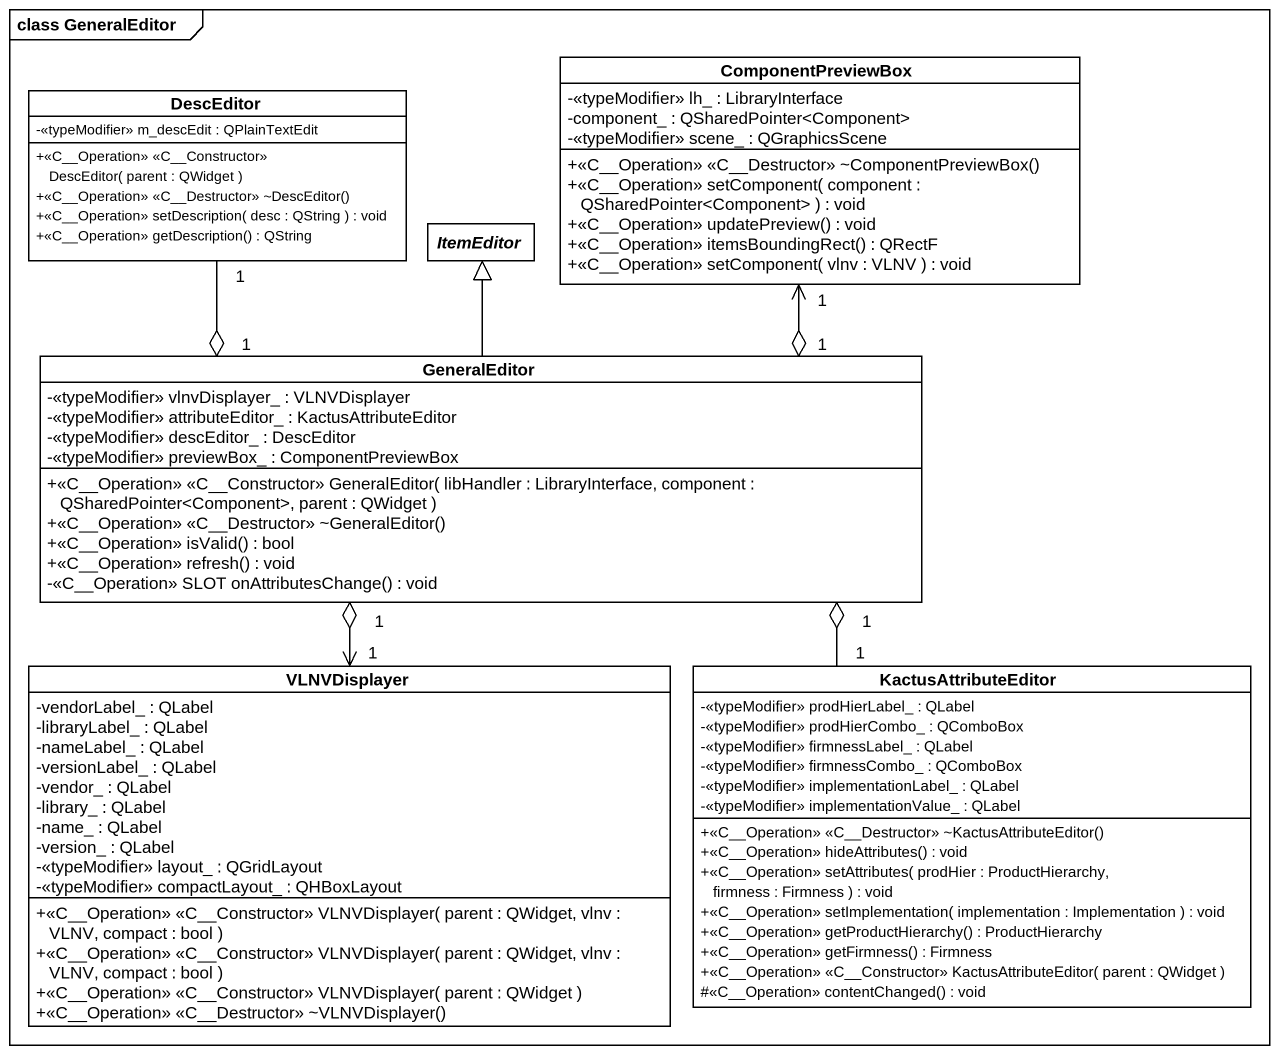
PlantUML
@startuml
mainframe class GeneralEditor
hide circle
hide empty members
skinparam classAttributeIconSize 0
class ComponentPreviewBox {
  -<<typeModifier>> lh_ : LibraryInterface
  -component_ : QSharedPointer<Component>
  -<<typeModifier>> scene_ : QGraphicsScene
  +<<C~__Operation>> <<C~__Destructor>> ~ComponentPreviewBox()
  +<<C__Operation>> setComponent( component : QSharedPointer<Component> ) : void
  +<<C__Operation>> updatePreview() : void
  +<<C__Operation>> itemsBoundingRect() : QRectF
  +<<C__Operation>> setComponent( vlnv : VLNV ) : void
}
class DescEditor {
  -<<typeModifier>> m_descEdit : QPlainTextEdit
  +<<C~__Operation>> <<C~__Constructor>> DescEditor( parent : QWidget )
  +<<C~__Operation>> <<C~__Destructor>> ~DescEditor()
  +<<C__Operation>> setDescription( desc : QString ) : void
  +<<C__Operation>> getDescription() : QString
}
abstract class ItemEditor
class GeneralEditor {
  -<<typeModifier>> vlnvDisplayer_ : VLNVDisplayer
  -<<typeModifier>> attributeEditor_ : KactusAttributeEditor
  -<<typeModifier>> descEditor_ : DescEditor
  -<<typeModifier>> previewBox_ : ComponentPreviewBox
  +<<C~__Operation>> <<C~__Constructor>> GeneralEditor( libHandler : LibraryInterface, component : QSharedPointer<Component>, parent : QWidget )
  +<<C~__Operation>> <<C~__Destructor>> ~GeneralEditor()
  +<<C__Operation>> isValid() : bool
  +<<C__Operation>> refresh() : void
  -<<C__Operation>> SLOT onAttributesChange() : void
}
class VLNVDisplayer {
  -vendorLabel_ : QLabel
  -libraryLabel_ : QLabel
  -nameLabel_ : QLabel
  -versionLabel_ : QLabel
  -vendor_ : QLabel
  -library_ : QLabel
  -name_ : QLabel
  -version_ : QLabel
  -<<typeModifier>> layout_ : QGridLayout
  -<<typeModifier>> compactLayout_ : QHBoxLayout
  +<<C~__Operation>> <<C~__Constructor>> VLNVDisplayer( parent : QWidget, vlnv : VLNV, compact : bool )
  +<<C~__Operation>> <<C~__Constructor>> VLNVDisplayer( parent : QWidget, vlnv : VLNV, compact : bool )
  +<<C~__Operation>> <<C~__Constructor>> VLNVDisplayer( parent : QWidget )
  +<<C~__Operation>> <<C~__Destructor>> ~VLNVDisplayer()
}
class KactusAttributeEditor {
  -<<typeModifier>> prodHierLabel_ : QLabel
  -<<typeModifier>> prodHierCombo_ : QComboBox
  -<<typeModifier>> firmnessLabel_ : QLabel
  -<<typeModifier>> firmnessCombo_ : QComboBox
  -<<typeModifier>> implementationLabel_ : QLabel
  -<<typeModifier>> implementationValue_ : QLabel
  +<<C~__Operation>> <<C~__Destructor>> ~KactusAttributeEditor()
  +<<C__Operation>> hideAttributes() : void
  +<<C__Operation>> setAttributes( prodHier : ProductHierarchy, firmness : Firmness ) : void
  +<<C__Operation>> setImplementation( implementation : Implementation ) : void
  +<<C__Operation>> getProductHierarchy() : ProductHierarchy
  +<<C__Operation>> getFirmness() : Firmness
  +<<C~__Operation>> <<C~__Constructor>> KactusAttributeEditor( parent : QWidget )
  #<<C__Operation>> contentChanged() : void
}
GeneralEditor "1" o-up-> "1" ComponentPreviewBox
GeneralEditor "1" o-up- "1" DescEditor
GeneralEditor -up-|> ItemEditor
GeneralEditor "1" o--> "1" VLNVDisplayer
GeneralEditor "1" o-- "1" KactusAttributeEditor
@enduml
